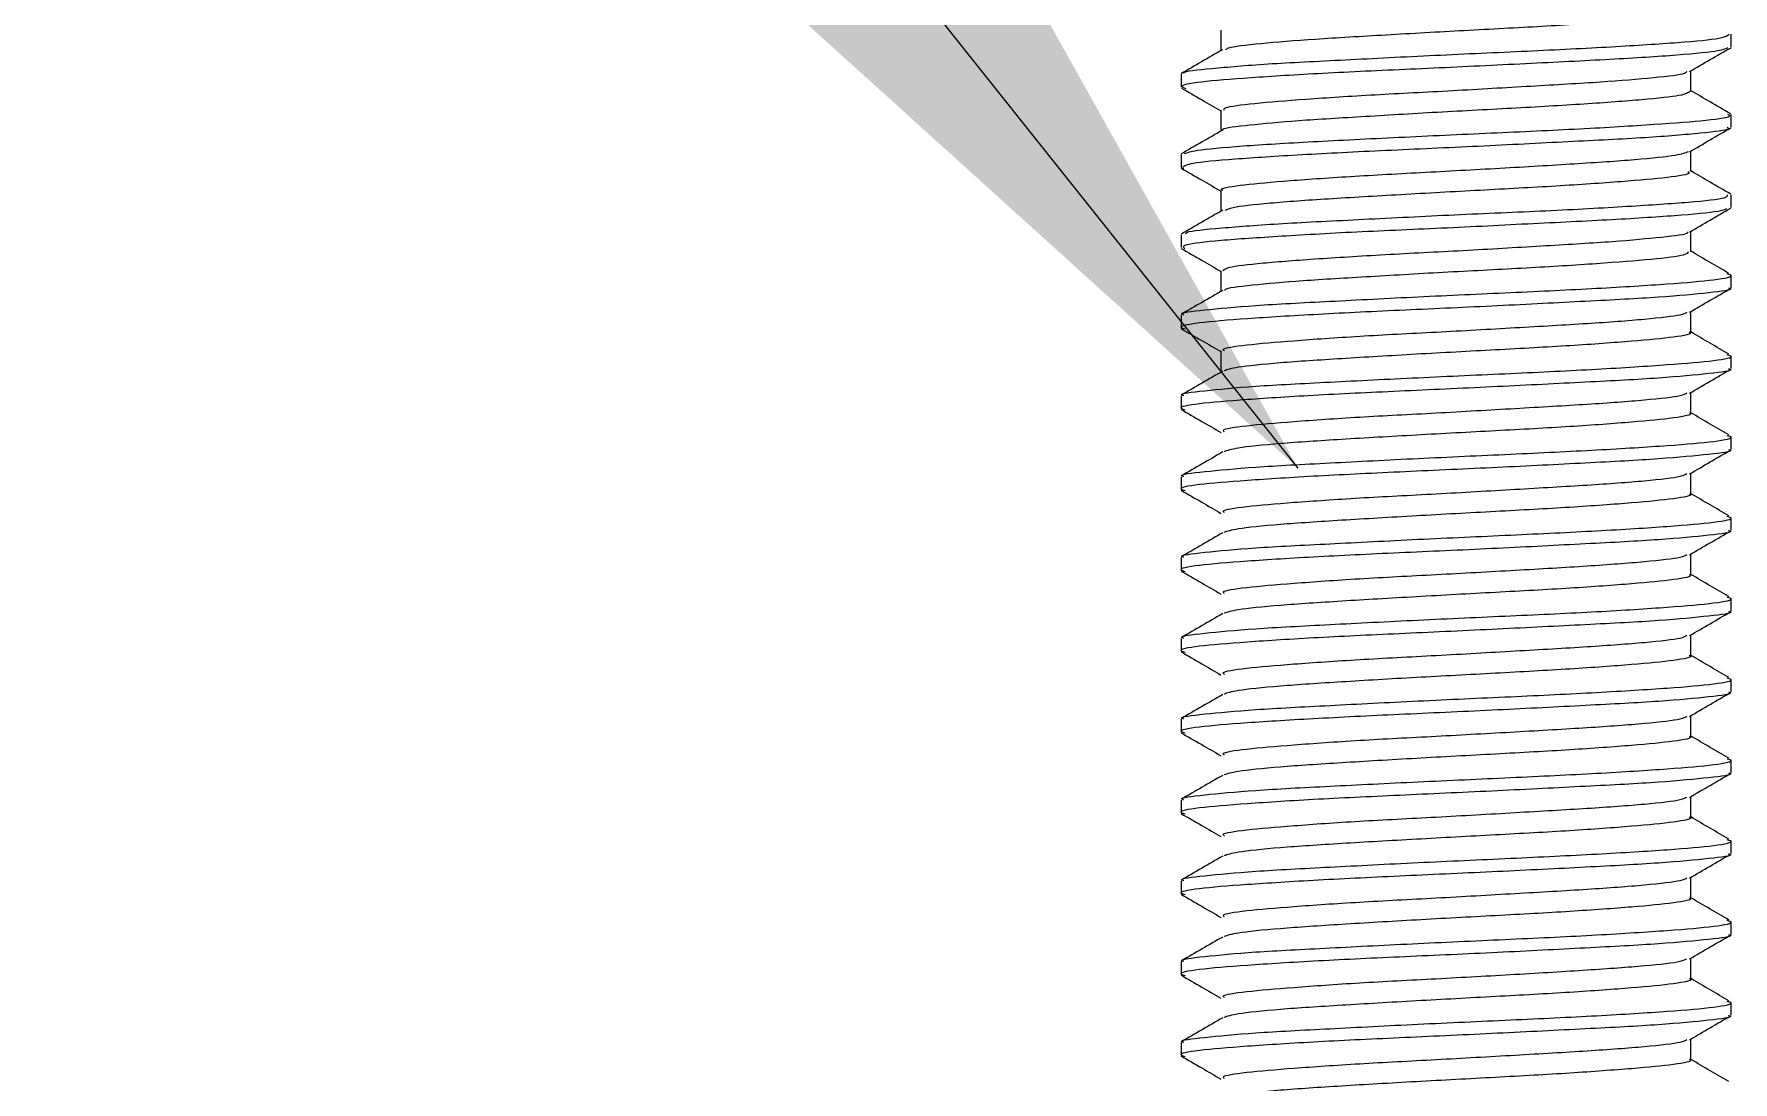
# Model space of a CAD drawing. Extents: x -976302 to -776254, y 5665 to 231437.
# Drawn here: x -803595.5 to -803409, y 90189.4 to 90304.4 of the extents above; entities that cross this region are included whole.
import ezdxf

# ---------------------------------------------------------------- set-up
doc = ezdxf.new("R2010")
doc.units = 0
doc.header["$LTSCALE"] = 1000
doc.header["$MEASUREMENT"] = 0
doc.layers.add('暖通', color=7, linetype='Continuous')
doc.styles.get("Standard").update_dxf_attribs({"font": 'gbenor.shx', "bigfont": 'gbcbig.shx'})
doc.dimstyles.get("Standard").update_dxf_attribs({"dimscale": 100, "dimtxt": 3.5, "dimasz": 1, "dimexe": 2.5, "dimexo": 3, "dimgap": 1.5, "dimtad": 1, "dimdec": 0, "dimzin": 0, "dimdsep": 46, "dimtxsty": 'Standard', "dimblk": 'ARCHTICK', "dimcen": 0.09, "dimadec": 0, "dimazin": 0, "dimtfac": 1, "dimtdec": 0, "dimtix": 1, "dimtmove": 2, "dimatfit": 3, "dimfxl": 1, "dimtolj": 1, "dimtzin": 0, "dimarcsym": 0})

# ---------------------------------------------------------------- blocks, each defined once
blk = doc.blocks.new('*U7')
at = {"color": 7, "linetype": 'Continuous', "lineweight": 15}
for p, q in [((-22045.46, -7205.05), (-22045.46, -7206.36)), ((-22012.72, -7206.14), (-22012.72, -7205.31)), ((-22048.02, -7207.89), (-22048.02, -7208.71)), ((-22015.3, -7208.97), (-22015.3, -7207.66)), ((-22045.46, -7210.19), (-22045.46, -7211.51)), ((-22012.72, -7211.28), (-22012.72, -7210.46)), ((-22048.02, -7213.03), (-22048.02, -7213.86)), ((-22015.3, -7214.12), (-22015.3, -7212.81)), ((-22048.02, -7213.89), (-22047.84, -7213.93)), ((-22045.46, -7215.34), (-22045.46, -7216.65)), ((-22012.72, -7216.43), (-22012.72, -7215.61)), ((-22015.3, -7219.27), (-22015.3, -7217.95)), ((-22048.02, -7218.18), (-22048.02, -7219)), ((-22045.46, -7220.49), (-22045.46, -7221.8)), ((-22012.72, -7221.57), (-22012.72, -7220.75)), ((-22048.02, -7223.33), (-22048.02, -7224.15)), ((-22015.3, -7224.41), (-22015.3, -7223.1)), ((-22045.46, -7225.63), (-22045.46, -7227)), ((-22012.72, -7226.76), (-22012.72, -7225.94)), ((-22048.02, -7228.51), (-22048.02, -7229.33)), ((-22015.3, -7229.6), (-22015.3, -7228.29)), ((-22012.72, -7231.95), (-22012.72, -7231.12)), ((-22048.02, -7233.7), (-22048.02, -7234.52)), ((-22015.3, -7234.79), (-22015.3, -7233.47)), ((-22012.72, -7237.13), (-22012.72, -7236.31)), ((-22015.3, -7239.97), (-22015.3, -7238.66)), ((-22048.02, -7238.88), (-22048.02, -7239.71)), ((-22012.72, -7242.32), (-22012.72, -7241.49)), ((-22048.02, -7244.07), (-22048.02, -7244.89)), ((-22015.3, -7245.16), (-22015.3, -7243.84)), ((-22012.72, -7247.5), (-22012.72, -7246.68)), ((-22048.02, -7249.26), (-22048.02, -7250.08)), ((-22015.3, -7250.34), (-22015.3, -7249.03)), ((-22012.72, -7252.69), (-22012.72, -7251.87)), ((-22048.02, -7254.44), (-22048.02, -7255.26)), ((-22015.3, -7255.53), (-22015.3, -7254.22)), ((-22012.72, -7257.88), (-22012.72, -7257.05)), ((-22015.3, -7260.72), (-22015.3, -7259.4)), ((-22048.02, -7259.63), (-22048.02, -7260.45)), ((-22012.72, -7263.06), (-22012.72, -7262.24)), ((-22048.02, -7264.81), (-22048.02, -7265.64)), ((-22015.3, -7265.9), (-22015.3, -7264.59)), ((-22012.72, -7268.25), (-22012.72, -7267.42)), ((-22048.02, -7270), (-22048.02, -7270.82)), ((-22015.3, -7271.09), (-22015.3, -7269.77))]:
    blk.add_line(p, q, dxfattribs=at)
for points, knots in [([(-22015.53, -7203.83), (-22015.49, -7203.88), (-22015.37, -7204.02), (-22017.1, -7204.26), (-22020.33, -7204.52), (-22024.77, -7204.82), (-22029.82, -7205.07), (-22034.94, -7205.37), (-22039.57, -7205.63), (-22043.07, -7205.92), (-22045.06, -7206.15), (-22045.14, -7206.28), (-22045.17, -7206.33)], [0, 0, 0, 0, 0.060076, 0.170855, 0.281606, 0.392293, 0.503458, 0.613812, 0.724887, 0.835532, 0.94637, 1, 1, 1, 1]), ([(-22047.82, -7207.82), (-22047.84, -7207.8), (-22047.94, -7207.69), (-22046.22, -7207.51), (-22042.69, -7207.2), (-22037.61, -7206.96), (-22031.76, -7206.65), (-22025.74, -7206.39), (-22020.23, -7206.11), (-22015.91, -7205.83), (-22013.19, -7205.58), (-22012.95, -7205.4), (-22012.84, -7205.31)], [0, 0, 0, 0, 0.021277, 0.131477, 0.241603, 0.351957, 0.462082, 0.572248, 0.682832, 0.793009, 0.903246, 1, 1, 1, 1]), ([(-22045.37, -7206.31), (-22045.82, -7206.56), (-22046.7, -7207.08), (-22047.58, -7207.59), (-22048.02, -7207.84)], [0, 0, 0, 0, 0.499973, 1, 1, 1, 1]), ([(-22012.93, -7206.19), (-22013.1, -7206.26), (-22013.5, -7206.42), (-22016.45, -7206.69), (-22020.95, -7206.96), (-22026.57, -7207.24), (-22032.6, -7207.53), (-22038.39, -7207.78), (-22043.27, -7208.08), (-22046.63, -7208.33), (-22048.24, -7208.59), (-22047.85, -7208.73), (-22047.71, -7208.78)], [0, 0, 0, 0, 0.08636, 0.193306, 0.300257, 0.406966, 0.513765, 0.620509, 0.727208, 0.833968, 0.940836, 1, 1, 1, 1]), ([(-22015.39, -7207.7), (-22014.95, -7207.45), (-22014.07, -7206.93), (-22013.17, -7206.42), (-22012.72, -7206.17)], [0, 0, 0, 0, 0.496816, 1, 1, 1, 1]), ([(-22045.26, -7210.19), (-22045.27, -7210.13), (-22045.3, -7209.98), (-22043.49, -7209.74), (-22040.16, -7209.47), (-22035.67, -7209.18), (-22030.59, -7208.93), (-22025.49, -7208.62), (-22020.92, -7208.37), (-22017.53, -7208.08), (-22015.62, -7207.86), (-22015.58, -7207.72), (-22015.57, -7207.68)], [0, 0, 0, 0, 0.067291, 0.177514, 0.288076, 0.398572, 0.508932, 0.619306, 0.729763, 0.840171, 0.950779, 1, 1, 1, 1]), ([(-22048, -7208.76), (-22047.56, -7209.01), (-22046.71, -7209.5), (-22045.87, -7210), (-22045.46, -7210.23)], [0, 0, 0, 0, 0.521851, 1, 1, 1, 1]), ([(-22015.35, -7208.97), (-22015.48, -7209.06), (-22015.75, -7209.25), (-22018.24, -7209.51), (-22022.01, -7209.79), (-22026.75, -7210.07), (-22031.91, -7210.33), (-22036.87, -7210.64), (-22041.17, -7210.89), (-22044.05, -7211.19), (-22045.47, -7211.36), (-22045.34, -7211.46), (-22045.33, -7211.47)], [0, 0, 0, 0, 0.104838, 0.215798, 0.32669, 0.437463, 0.548726, 0.659325, 0.770359, 0.881488, 0.992371, 1, 1, 1, 1]), ([(-22012.75, -7210.42), (-22013.19, -7210.16), (-22014.04, -7209.67), (-22014.89, -7209.17), (-22015.3, -7208.93)], [0, 0, 0, 0, 0.517355, 1, 1, 1, 1]), ([(-22045.35, -7211.45), (-22045.79, -7211.71), (-22046.68, -7212.23), (-22047.57, -7212.73), (-22048.02, -7212.99)], [0, 0, 0, 0, 0.496844, 1, 1, 1, 1]), ([(-22012.97, -7211.28), (-22012.91, -7211.32), (-22012.72, -7211.45), (-22014.47, -7211.65), (-22018.02, -7211.96), (-22023.07, -7212.2), (-22028.92, -7212.51), (-22034.95, -7212.77), (-22040.46, -7213.05), (-22044.79, -7213.33), (-22047.57, -7213.58), (-22047.82, -7213.77), (-22047.93, -7213.86)], [0, 0, 0, 0, 0.044145, 0.151667, 0.259125, 0.366613, 0.474091, 0.581878, 0.689082, 0.796522, 0.904194, 1, 1, 1, 1]), ([(-22047.8, -7212.96), (-22047.61, -7212.9), (-22047.2, -7212.74), (-22044.27, -7212.47), (-22039.74, -7212.2), (-22034.12, -7211.92), (-22028.08, -7211.64), (-22022.31, -7211.38), (-22017.41, -7211.08), (-22014.12, -7210.83), (-22012.62, -7210.6), (-22012.87, -7210.48), (-22012.93, -7210.46)], [0, 0, 0, 0, 0.086824, 0.197036, 0.307658, 0.418299, 0.528696, 0.638847, 0.749291, 0.859783, 0.970262, 1, 1, 1, 1]), ([(-22015.39, -7212.85), (-22014.95, -7212.6), (-22014.07, -7212.08), (-22013.19, -7211.57), (-22012.75, -7211.32)], [0, 0, 0, 0, 0.5, 1, 1, 1, 1]), ([(-22045.31, -7215.34), (-22045.35, -7215.32), (-22045.63, -7215.21), (-22044.4, -7214.99), (-22041.69, -7214.74), (-22037.56, -7214.44), (-22032.67, -7214.18), (-22027.5, -7213.9), (-22022.65, -7213.61), (-22018.73, -7213.35), (-22016.07, -7213.07), (-22015.65, -7212.91), (-22015.46, -7212.83)], [0, 0, 0, 0, 0.022617, 0.133008, 0.243697, 0.35404, 0.464247, 0.574744, 0.685338, 0.795516, 0.906015, 1, 1, 1, 1]), ([(-22048, -7213.9), (-22047.56, -7214.16), (-22046.71, -7214.65), (-22045.87, -7215.14), (-22045.46, -7215.38)], [0, 0, 0, 0, 0.521606, 1, 1, 1, 1]), ([(-22015.51, -7214.12), (-22015.46, -7214.15), (-22015.25, -7214.27), (-22016.63, -7214.51), (-22019.58, -7214.76), (-22023.84, -7215.06), (-22028.81, -7215.32), (-22033.97, -7215.61), (-22038.72, -7215.88), (-22042.49, -7216.15), (-22044.81, -7216.41), (-22045.08, -7216.56), (-22045.19, -7216.61)], [0, 0, 0, 0, 0.0383822, 0.1494403, 0.2603214, 0.3717142, 0.4824169, 0.5937355, 0.7044713, 0.8156112, 0.9266421, 1, 1, 1, 1]), ([(-22012.75, -7215.57), (-22013.19, -7215.31), (-22014.04, -7214.82), (-22014.89, -7214.32), (-22015.3, -7214.08)], [0, 0, 0, 0, 0.51716, 1, 1, 1, 1]), ([(-22047.73, -7218.11), (-22047.72, -7218.08), (-22047.7, -7217.95), (-22045.6, -7217.74), (-22041.72, -7217.44), (-22036.42, -7217.19), (-22030.47, -7216.88), (-22024.51, -7216.64), (-22019.18, -7216.34), (-22015.23, -7216.08), (-22012.94, -7215.83), (-22012.95, -7215.67), (-22012.95, -7215.61)], [0, 0, 0, 0, 0.042074, 0.152564, 0.262944, 0.373671, 0.484051, 0.594647, 0.705245, 0.815702, 0.926285, 1, 1, 1, 1]), ([(-22045.35, -7216.6), (-22045.79, -7216.85), (-22046.68, -7217.36), (-22047.56, -7217.88), (-22048, -7218.13)], [0, 0, 0, 0, 0.500007, 1, 1, 1, 1]), ([(-22013.02, -7216.49), (-22013.07, -7216.54), (-22013.23, -7216.68), (-22015.69, -7216.92), (-22019.87, -7217.2), (-22025.33, -7217.46), (-22031.33, -7217.77), (-22037.22, -7218.01), (-22042.36, -7218.32), (-22046.08, -7218.57), (-22048.07, -7218.84), (-22047.86, -7219), (-22047.77, -7219.07)], [0, 0, 0, 0, 0.0627879, 0.1700062, 0.2772618, 0.3846356, 0.4916191, 0.5988547, 0.7059921, 0.8133427, 0.9205099, 1, 1, 1, 1]), ([(-22045.33, -7220.49), (-22045.27, -7220.41), (-22045.14, -7220.24), (-22042.96, -7219.98), (-22039.35, -7219.71), (-22034.71, -7219.42), (-22029.58, -7219.17), (-22024.54, -7218.86), (-22020.13, -7218.61), (-22017.04, -7218.31), (-22015.41, -7218.12), (-22015.51, -7218), (-22015.53, -7217.98)], [0, 0, 0, 0, 0.08909, 0.1996655, 0.3102492, 0.4208024, 0.5312005, 0.6420665, 0.7524675, 0.8630514, 0.9738078, 1, 1, 1, 1]), ([(-22048.02, -7219.05), (-22047.57, -7219.3), (-22046.71, -7219.79), (-22045.87, -7220.29), (-22045.46, -7220.53)], [0, 0, 0, 0, 0.524464, 1, 1, 1, 1]), ([(-22015.46, -7219.27), (-22015.5, -7219.34), (-22015.58, -7219.5), (-22017.65, -7219.76), (-22021.18, -7220.03), (-22025.78, -7220.32), (-22030.9, -7220.57), (-22035.95, -7220.87), (-22040.4, -7221.13), (-22043.61, -7221.42), (-22045.24, -7221.62), (-22045.22, -7221.74), (-22045.22, -7221.76)], [0, 0, 0, 0, 0.083527, 0.194588, 0.305832, 0.417019, 0.527808, 0.639377, 0.750218, 0.861724, 0.97292, 1, 1, 1, 1]), ([(-22012.86, -7220.65), (-22013.26, -7220.42), (-22014.08, -7219.95), (-22014.89, -7219.47), (-22015.3, -7219.23)], [0, 0, 0, 0, 0.494618, 1, 1, 1, 1]), ([(-22047.84, -7223.33), (-22047.9, -7223.3), (-22048.21, -7223.18), (-22046.7, -7223.01), (-22043.49, -7222.7), (-22038.61, -7222.45), (-22032.86, -7222.15), (-22026.82, -7221.88), (-22021.19, -7221.61), (-22016.55, -7221.32), (-22013.61, -7221.07), (-22012.46, -7220.83), (-22012.88, -7220.72), (-22012.97, -7220.69)], [0, 0, 0, 0, 0.025159, 0.130433, 0.235235, 0.340569, 0.445675, 0.550666, 0.65549, 0.76083, 0.865921, 0.97091, 1, 1, 1, 1]), ([(-22012.9, -7221.57), (-22012.85, -7221.59), (-22012.52, -7221.71), (-22013.97, -7221.89), (-22017.11, -7222.19), (-22021.93, -7222.44), (-22027.66, -7222.74), (-22033.71, -7223.01), (-22039.36, -7223.28), (-22044.03, -7223.57), (-22047.07, -7223.82), (-22048.32, -7224.07), (-22047.87, -7224.18), (-22047.75, -7224.21)], [0, 0, 0, 0, 0.020956, 0.125784, 0.230725, 0.335458, 0.440362, 0.545066, 0.649956, 0.754581, 0.859545, 0.96439, 1, 1, 1, 1]), ([(-22045.35, -7221.74), (-22045.79, -7222), (-22046.68, -7222.51), (-22047.56, -7223.02), (-22048, -7223.28)], [0, 0, 0, 0, 0.500034, 1, 1, 1, 1]), ([(-22015.39, -7223.15), (-22014.95, -7222.89), (-22014.07, -7222.38), (-22013.19, -7221.87), (-22012.75, -7221.61)], [0, 0, 0, 0, 0.500014, 1, 1, 1, 1]), ([(-22045.24, -7225.63), (-22045.29, -7225.6), (-22045.47, -7225.47), (-22044, -7225.23), (-22040.97, -7224.98), (-22036.67, -7224.67), (-22031.67, -7224.42), (-22026.52, -7224.13), (-22021.79, -7223.86), (-22018.1, -7223.59), (-22015.87, -7223.33), (-22015.66, -7223.19), (-22015.57, -7223.13)], [0, 0, 0, 0, 0.0446047, 0.1549405, 0.2658458, 0.3761896, 0.4869812, 0.5976326, 0.7082599, 0.819146, 0.9295768, 1, 1, 1, 1]), ([(-22048.02, -7224.19), (-22047.58, -7224.45), (-22046.73, -7224.94), (-22045.87, -7225.43), (-22045.46, -7225.67)], [0, 0, 0, 0, 0.517668, 1, 1, 1, 1]), ([(-22015.42, -7224.41), (-22015.38, -7224.43), (-22015.12, -7224.53), (-22016.25, -7224.75), (-22018.88, -7225), (-22022.94, -7225.3), (-22027.8, -7225.56), (-22032.97, -7225.84), (-22037.85, -7226.13), (-22041.83, -7226.39), (-22044.57, -7226.67), (-22045.05, -7226.83), (-22045.26, -7226.9)], [0, 0, 0, 0, 0.016846, 0.1280213, 0.2392296, 0.3502223, 0.4613488, 0.5725715, 0.6837103, 0.7948399, 0.9062754, 1, 1, 1, 1]), ([(-22012.86, -7225.84), (-22013.26, -7225.6), (-22014.08, -7225.13), (-22014.89, -7224.65), (-22015.3, -7224.41)], [0, 0, 0, 0, 0.494618, 1, 1, 1, 1]), ([(-22012.9, -7226.76), (-22012.85, -7226.78), (-22012.52, -7226.9), (-22013.97, -7227.07), (-22017.11, -7227.38), (-22021.93, -7227.63), (-22027.66, -7227.92), (-22033.71, -7228.2), (-22039.36, -7228.46), (-22044.03, -7228.76), (-22047.07, -7229.01), (-22048.32, -7229.25), (-22047.87, -7229.37), (-22047.75, -7229.4)], [0, 0, 0, 0, 0.020956, 0.125784, 0.230725, 0.335458, 0.440362, 0.545066, 0.649956, 0.754581, 0.859545, 0.96439, 1, 1, 1, 1]), ([(-22047.84, -7228.51), (-22047.9, -7228.49), (-22048.21, -7228.37), (-22046.7, -7228.19), (-22043.49, -7227.88), (-22038.61, -7227.63), (-22032.86, -7227.34), (-22026.82, -7227.07), (-22021.19, -7226.8), (-22016.55, -7226.5), (-22013.61, -7226.25), (-22012.46, -7226.02), (-22012.88, -7225.9), (-22012.97, -7225.88)], [0, 0, 0, 0, 0.025159, 0.130433, 0.235235, 0.340569, 0.445675, 0.550666, 0.65549, 0.76083, 0.865921, 0.97091, 1, 1, 1, 1]), ([(-22045.35, -7226.93), (-22045.79, -7227.18), (-22046.68, -7227.69), (-22047.56, -7228.21), (-22048, -7228.46)], [0, 0, 0, 0, 0.500034, 1, 1, 1, 1]), ([(-22015.39, -7228.34), (-22014.95, -7228.08), (-22014.07, -7227.57), (-22013.19, -7227.06), (-22012.75, -7226.8)], [0, 0, 0, 0, 0.500014, 1, 1, 1, 1]), ([(-22045.24, -7230.82), (-22045.29, -7230.78), (-22045.47, -7230.65), (-22044, -7230.42), (-22040.97, -7230.16), (-22036.67, -7229.86), (-22031.67, -7229.61), (-22026.52, -7229.31), (-22021.79, -7229.04), (-22018.1, -7228.77), (-22015.87, -7228.52), (-22015.66, -7228.37), (-22015.57, -7228.32)], [0, 0, 0, 0, 0.0446047, 0.1549405, 0.2658458, 0.3761896, 0.4869812, 0.5976326, 0.7082599, 0.819146, 0.9295768, 1, 1, 1, 1]), ([(-22048.02, -7229.38), (-22047.58, -7229.63), (-22046.73, -7230.13), (-22045.87, -7230.62), (-22045.46, -7230.86)], [0, 0, 0, 0, 0.517668, 1, 1, 1, 1]), ([(-22015.42, -7229.6), (-22015.38, -7229.61), (-22015.12, -7229.71), (-22016.25, -7229.94), (-22018.88, -7230.19), (-22022.94, -7230.49), (-22027.8, -7230.75), (-22032.97, -7231.03), (-22037.85, -7231.31), (-22041.83, -7231.57), (-22044.57, -7231.85), (-22045.05, -7232.02), (-22045.26, -7232.09)], [0, 0, 0, 0, 0.016846, 0.1280213, 0.2392296, 0.3502223, 0.4613488, 0.5725715, 0.6837103, 0.7948399, 0.9062754, 1, 1, 1, 1]), ([(-22012.86, -7231.02), (-22013.26, -7230.79), (-22014.08, -7230.32), (-22014.89, -7229.84), (-22015.3, -7229.6)], [0, 0, 0, 0, 0.494618, 1, 1, 1, 1]), ([(-22047.84, -7233.7), (-22047.9, -7233.68), (-22048.21, -7233.56), (-22046.7, -7233.38), (-22043.49, -7233.07), (-22038.61, -7232.82), (-22032.86, -7232.52), (-22026.82, -7232.25), (-22021.19, -7231.98), (-22016.55, -7231.69), (-22013.61, -7231.44), (-22012.46, -7231.2), (-22012.88, -7231.09), (-22012.97, -7231.07)], [0, 0, 0, 0, 0.025159, 0.130433, 0.235235, 0.340569, 0.445675, 0.550666, 0.65549, 0.76083, 0.865921, 0.97091, 1, 1, 1, 1]), ([(-22012.9, -7231.95), (-22012.85, -7231.97), (-22012.52, -7232.08), (-22013.97, -7232.26), (-22017.11, -7232.56), (-22021.93, -7232.82), (-22027.66, -7233.11), (-22033.71, -7233.38), (-22039.36, -7233.65), (-22044.03, -7233.95), (-22047.07, -7234.19), (-22048.32, -7234.44), (-22047.87, -7234.55), (-22047.75, -7234.58)], [0, 0, 0, 0, 0.020956, 0.125784, 0.230725, 0.335458, 0.440362, 0.545066, 0.649956, 0.754581, 0.859545, 0.96439, 1, 1, 1, 1]), ([(-22045.35, -7232.11), (-22045.79, -7232.37), (-22046.68, -7232.88), (-22047.56, -7233.39), (-22048, -7233.65)], [0, 0, 0, 0, 0.500034, 1, 1, 1, 1]), ([(-22015.39, -7233.52), (-22014.95, -7233.27), (-22014.07, -7232.75), (-22013.19, -7232.24), (-22012.75, -7231.99)], [0, 0, 0, 0, 0.500014, 1, 1, 1, 1]), ([(-22045.24, -7236), (-22045.29, -7235.97), (-22045.47, -7235.84), (-22044, -7235.6), (-22040.97, -7235.35), (-22036.67, -7235.05), (-22031.67, -7234.8), (-22026.52, -7234.5), (-22021.79, -7234.23), (-22018.1, -7233.96), (-22015.87, -7233.7), (-22015.66, -7233.56), (-22015.57, -7233.5)], [0, 0, 0, 0, 0.0446047, 0.1549405, 0.2658458, 0.3761896, 0.4869812, 0.5976326, 0.7082599, 0.819146, 0.9295768, 1, 1, 1, 1]), ([(-22048.02, -7234.56), (-22047.58, -7234.82), (-22046.73, -7235.31), (-22045.87, -7235.81), (-22045.46, -7236.05)], [0, 0, 0, 0, 0.517668, 1, 1, 1, 1]), ([(-22015.42, -7234.79), (-22015.38, -7234.8), (-22015.12, -7234.9), (-22016.25, -7235.12), (-22018.88, -7235.37), (-22022.94, -7235.67), (-22027.8, -7235.93), (-22032.97, -7236.21), (-22037.85, -7236.5), (-22041.83, -7236.76), (-22044.57, -7237.04), (-22045.05, -7237.2), (-22045.26, -7237.27)], [0, 0, 0, 0, 0.016846, 0.1280213, 0.2392296, 0.3502223, 0.4613488, 0.5725715, 0.6837103, 0.7948399, 0.9062754, 1, 1, 1, 1]), ([(-22012.86, -7236.21), (-22013.26, -7235.97), (-22014.08, -7235.5), (-22014.89, -7235.03), (-22015.3, -7234.79)], [0, 0, 0, 0, 0.494618, 1, 1, 1, 1]), ([(-22047.84, -7238.88), (-22047.9, -7238.86), (-22048.21, -7238.74), (-22046.7, -7238.56), (-22043.49, -7238.25), (-22038.61, -7238.01), (-22032.86, -7237.71), (-22026.82, -7237.44), (-22021.19, -7237.17), (-22016.55, -7236.88), (-22013.61, -7236.62), (-22012.46, -7236.39), (-22012.88, -7236.28), (-22012.97, -7236.25)], [0, 0, 0, 0, 0.025159, 0.130433, 0.235235, 0.340569, 0.445675, 0.550666, 0.65549, 0.76083, 0.865921, 0.97091, 1, 1, 1, 1]), ([(-22012.9, -7237.13), (-22012.85, -7237.15), (-22012.52, -7237.27), (-22013.97, -7237.44), (-22017.11, -7237.75), (-22021.93, -7238), (-22027.66, -7238.3), (-22033.71, -7238.57), (-22039.36, -7238.83), (-22044.03, -7239.13), (-22047.07, -7239.38), (-22048.32, -7239.62), (-22047.87, -7239.74), (-22047.75, -7239.77)], [0, 0, 0, 0, 0.020956, 0.125784, 0.230725, 0.335458, 0.440362, 0.545066, 0.649956, 0.754581, 0.859545, 0.96439, 1, 1, 1, 1]), ([(-22045.35, -7237.3), (-22045.79, -7237.55), (-22046.68, -7238.07), (-22047.56, -7238.58), (-22048, -7238.83)], [0, 0, 0, 0, 0.500034, 1, 1, 1, 1]), ([(-22015.39, -7238.71), (-22014.95, -7238.45), (-22014.07, -7237.94), (-22013.19, -7237.43), (-22012.75, -7237.17)], [0, 0, 0, 0, 0.500014, 1, 1, 1, 1]), ([(-22045.24, -7241.19), (-22045.29, -7241.15), (-22045.47, -7241.03), (-22044, -7240.79), (-22040.97, -7240.54), (-22036.67, -7240.23), (-22031.67, -7239.98), (-22026.52, -7239.69), (-22021.79, -7239.42), (-22018.1, -7239.14), (-22015.87, -7238.89), (-22015.66, -7238.75), (-22015.57, -7238.69)], [0, 0, 0, 0, 0.0446047, 0.1549405, 0.2658458, 0.3761896, 0.4869812, 0.5976326, 0.7082599, 0.819146, 0.9295768, 1, 1, 1, 1]), ([(-22048.02, -7239.75), (-22047.58, -7240), (-22046.73, -7240.5), (-22045.87, -7240.99), (-22045.46, -7241.23)], [0, 0, 0, 0, 0.517668, 1, 1, 1, 1]), ([(-22015.42, -7239.97), (-22015.38, -7239.98), (-22015.12, -7240.09), (-22016.25, -7240.31), (-22018.88, -7240.56), (-22022.94, -7240.86), (-22027.8, -7241.12), (-22032.97, -7241.4), (-22037.85, -7241.69), (-22041.83, -7241.95), (-22044.57, -7242.23), (-22045.05, -7242.39), (-22045.26, -7242.46)], [0, 0, 0, 0, 0.016846, 0.1280213, 0.2392296, 0.3502223, 0.4613488, 0.5725715, 0.6837103, 0.7948399, 0.9062754, 1, 1, 1, 1]), ([(-22012.86, -7241.39), (-22013.26, -7241.16), (-22014.08, -7240.69), (-22014.89, -7240.21), (-22015.3, -7239.97)], [0, 0, 0, 0, 0.494618, 1, 1, 1, 1]), ([(-22047.84, -7244.07), (-22047.9, -7244.05), (-22048.21, -7243.93), (-22046.7, -7243.75), (-22043.49, -7243.44), (-22038.61, -7243.19), (-22032.86, -7242.89), (-22026.82, -7242.62), (-22021.19, -7242.36), (-22016.55, -7242.06), (-22013.61, -7241.81), (-22012.46, -7241.57), (-22012.88, -7241.46), (-22012.97, -7241.44)], [0, 0, 0, 0, 0.025159, 0.130433, 0.235235, 0.340569, 0.445675, 0.550666, 0.65549, 0.76083, 0.865921, 0.97091, 1, 1, 1, 1]), ([(-22012.9, -7242.32), (-22012.85, -7242.34), (-22012.52, -7242.45), (-22013.97, -7242.63), (-22017.11, -7242.94), (-22021.93, -7243.19), (-22027.66, -7243.48), (-22033.71, -7243.76), (-22039.36, -7244.02), (-22044.03, -7244.32), (-22047.07, -7244.57), (-22048.32, -7244.81), (-22047.87, -7244.93), (-22047.75, -7244.96)], [0, 0, 0, 0, 0.020956, 0.125784, 0.230725, 0.335458, 0.440362, 0.545066, 0.649956, 0.754581, 0.859545, 0.96439, 1, 1, 1, 1]), ([(-22045.35, -7242.48), (-22045.79, -7242.74), (-22046.68, -7243.25), (-22047.56, -7243.76), (-22048, -7244.02)], [0, 0, 0, 0, 0.500034, 1, 1, 1, 1]), ([(-22015.39, -7243.89), (-22014.95, -7243.64), (-22014.07, -7243.13), (-22013.19, -7242.61), (-22012.75, -7242.36)], [0, 0, 0, 0, 0.500014, 1, 1, 1, 1]), ([(-22045.24, -7246.38), (-22045.29, -7246.34), (-22045.47, -7246.21), (-22044, -7245.97), (-22040.97, -7245.72), (-22036.67, -7245.42), (-22031.67, -7245.17), (-22026.52, -7244.87), (-22021.79, -7244.6), (-22018.1, -7244.33), (-22015.87, -7244.08), (-22015.66, -7243.93), (-22015.57, -7243.87)], [0, 0, 0, 0, 0.0446047, 0.1549405, 0.2658458, 0.3761896, 0.4869812, 0.5976326, 0.7082599, 0.819146, 0.9295768, 1, 1, 1, 1]), ([(-22048.02, -7244.93), (-22047.58, -7245.19), (-22046.73, -7245.68), (-22045.87, -7246.18), (-22045.46, -7246.42)], [0, 0, 0, 0, 0.517668, 1, 1, 1, 1]), ([(-22015.42, -7245.16), (-22015.38, -7245.17), (-22015.12, -7245.27), (-22016.25, -7245.49), (-22018.88, -7245.75), (-22022.94, -7246.04), (-22027.8, -7246.31), (-22032.97, -7246.58), (-22037.85, -7246.87), (-22041.83, -7247.13), (-22044.57, -7247.41), (-22045.05, -7247.57), (-22045.26, -7247.65)], [0, 0, 0, 0, 0.016846, 0.1280213, 0.2392296, 0.3502223, 0.4613488, 0.5725715, 0.6837103, 0.7948399, 0.9062754, 1, 1, 1, 1]), ([(-22012.86, -7246.58), (-22013.26, -7246.35), (-22014.08, -7245.88), (-22014.89, -7245.4), (-22015.3, -7245.16)], [0, 0, 0, 0, 0.494618, 1, 1, 1, 1]), ([(-22047.84, -7249.26), (-22047.9, -7249.23), (-22048.21, -7249.11), (-22046.7, -7248.93), (-22043.49, -7248.63), (-22038.61, -7248.38), (-22032.86, -7248.08), (-22026.82, -7247.81), (-22021.19, -7247.54), (-22016.55, -7247.25), (-22013.61, -7247), (-22012.46, -7246.76), (-22012.88, -7246.65), (-22012.97, -7246.62)], [0, 0, 0, 0, 0.025159, 0.130433, 0.235235, 0.340569, 0.445675, 0.550666, 0.65549, 0.76083, 0.865921, 0.97091, 1, 1, 1, 1]), ([(-22012.9, -7247.5), (-22012.85, -7247.52), (-22012.52, -7247.64), (-22013.97, -7247.82), (-22017.11, -7248.12), (-22021.93, -7248.37), (-22027.66, -7248.67), (-22033.71, -7248.94), (-22039.36, -7249.21), (-22044.03, -7249.5), (-22047.07, -7249.75), (-22048.32, -7250), (-22047.87, -7250.11), (-22047.75, -7250.14)], [0, 0, 0, 0, 0.020956, 0.125784, 0.230725, 0.335458, 0.440362, 0.545066, 0.649956, 0.754581, 0.859545, 0.96439, 1, 1, 1, 1]), ([(-22045.35, -7247.67), (-22045.79, -7247.93), (-22046.68, -7248.44), (-22047.56, -7248.95), (-22048, -7249.21)], [0, 0, 0, 0, 0.500034, 1, 1, 1, 1]), ([(-22015.39, -7249.08), (-22014.95, -7248.82), (-22014.07, -7248.31), (-22013.19, -7247.8), (-22012.75, -7247.54)], [0, 0, 0, 0, 0.500014, 1, 1, 1, 1]), ([(-22045.24, -7251.56), (-22045.29, -7251.53), (-22045.47, -7251.4), (-22044, -7251.16), (-22040.97, -7250.91), (-22036.67, -7250.6), (-22031.67, -7250.35), (-22026.52, -7250.06), (-22021.79, -7249.79), (-22018.1, -7249.52), (-22015.87, -7249.26), (-22015.66, -7249.12), (-22015.57, -7249.06)], [0, 0, 0, 0, 0.0446047, 0.1549405, 0.2658458, 0.3761896, 0.4869812, 0.5976326, 0.7082599, 0.819146, 0.9295768, 1, 1, 1, 1]), ([(-22048.02, -7250.12), (-22047.58, -7250.38), (-22046.73, -7250.87), (-22045.87, -7251.36), (-22045.46, -7251.6)], [0, 0, 0, 0, 0.517668, 1, 1, 1, 1]), ([(-22015.42, -7250.34), (-22015.38, -7250.36), (-22015.12, -7250.46), (-22016.25, -7250.68), (-22018.88, -7250.93), (-22022.94, -7251.23), (-22027.8, -7251.49), (-22032.97, -7251.77), (-22037.85, -7252.06), (-22041.83, -7252.32), (-22044.57, -7252.6), (-22045.05, -7252.76), (-22045.26, -7252.83)], [0, 0, 0, 0, 0.016846, 0.1280213, 0.2392296, 0.3502223, 0.4613488, 0.5725715, 0.6837103, 0.7948399, 0.9062754, 1, 1, 1, 1]), ([(-22012.86, -7251.76), (-22013.26, -7251.53), (-22014.08, -7251.06), (-22014.89, -7250.58), (-22015.3, -7250.34)], [0, 0, 0, 0, 0.494618, 1, 1, 1, 1]), ([(-22047.84, -7254.44), (-22047.9, -7254.42), (-22048.21, -7254.3), (-22046.7, -7254.12), (-22043.49, -7253.81), (-22038.61, -7253.56), (-22032.86, -7253.27), (-22026.82, -7253), (-22021.19, -7252.73), (-22016.55, -7252.43), (-22013.61, -7252.18), (-22012.46, -7251.94), (-22012.88, -7251.83), (-22012.97, -7251.81)], [0, 0, 0, 0, 0.025159, 0.130433, 0.235235, 0.340569, 0.445675, 0.550666, 0.65549, 0.76083, 0.865921, 0.97091, 1, 1, 1, 1]), ([(-22012.9, -7252.69), (-22012.85, -7252.71), (-22012.52, -7252.83), (-22013.97, -7253), (-22017.11, -7253.31), (-22021.93, -7253.56), (-22027.66, -7253.85), (-22033.71, -7254.13), (-22039.36, -7254.39), (-22044.03, -7254.69), (-22047.07, -7254.94), (-22048.32, -7255.18), (-22047.87, -7255.3), (-22047.75, -7255.33)], [0, 0, 0, 0, 0.020956, 0.125784, 0.230725, 0.335458, 0.440362, 0.545066, 0.649956, 0.754581, 0.859545, 0.96439, 1, 1, 1, 1]), ([(-22045.35, -7252.86), (-22045.79, -7253.11), (-22046.68, -7253.62), (-22047.56, -7254.14), (-22048, -7254.39)], [0, 0, 0, 0, 0.500034, 1, 1, 1, 1]), ([(-22015.39, -7254.27), (-22014.95, -7254.01), (-22014.07, -7253.5), (-22013.19, -7252.99), (-22012.75, -7252.73)], [0, 0, 0, 0, 0.500014, 1, 1, 1, 1]), ([(-22045.24, -7256.75), (-22045.29, -7256.71), (-22045.47, -7256.58), (-22044, -7256.35), (-22040.97, -7256.09), (-22036.67, -7255.79), (-22031.67, -7255.54), (-22026.52, -7255.24), (-22021.79, -7254.97), (-22018.1, -7254.7), (-22015.87, -7254.45), (-22015.66, -7254.3), (-22015.57, -7254.25)], [0, 0, 0, 0, 0.0446047, 0.1549405, 0.2658458, 0.3761896, 0.4869812, 0.5976326, 0.7082599, 0.819146, 0.9295768, 1, 1, 1, 1]), ([(-22048.02, -7255.31), (-22047.58, -7255.56), (-22046.73, -7256.06), (-22045.87, -7256.55), (-22045.46, -7256.79)], [0, 0, 0, 0, 0.517668, 1, 1, 1, 1]), ([(-22015.42, -7255.53), (-22015.38, -7255.54), (-22015.12, -7255.64), (-22016.25, -7255.87), (-22018.88, -7256.12), (-22022.94, -7256.42), (-22027.8, -7256.68), (-22032.97, -7256.96), (-22037.85, -7257.24), (-22041.83, -7257.5), (-22044.57, -7257.78), (-22045.05, -7257.95), (-22045.26, -7258.02)], [0, 0, 0, 0, 0.016846, 0.1280213, 0.2392296, 0.3502223, 0.4613488, 0.5725715, 0.6837103, 0.7948399, 0.9062754, 1, 1, 1, 1]), ([(-22012.86, -7256.95), (-22013.26, -7256.72), (-22014.08, -7256.25), (-22014.89, -7255.77), (-22015.3, -7255.53)], [0, 0, 0, 0, 0.494618, 1, 1, 1, 1]), ([(-22047.84, -7259.63), (-22047.9, -7259.61), (-22048.21, -7259.49), (-22046.7, -7259.31), (-22043.49, -7259), (-22038.61, -7258.75), (-22032.86, -7258.45), (-22026.82, -7258.18), (-22021.19, -7257.91), (-22016.55, -7257.62), (-22013.61, -7257.37), (-22012.46, -7257.13), (-22012.88, -7257.02), (-22012.97, -7257)], [0, 0, 0, 0, 0.025159, 0.130433, 0.235235, 0.340569, 0.445675, 0.550666, 0.65549, 0.76083, 0.865921, 0.97091, 1, 1, 1, 1]), ([(-22012.9, -7257.88), (-22012.85, -7257.9), (-22012.52, -7258.01), (-22013.97, -7258.19), (-22017.11, -7258.49), (-22021.93, -7258.75), (-22027.66, -7259.04), (-22033.71, -7259.31), (-22039.36, -7259.58), (-22044.03, -7259.88), (-22047.07, -7260.12), (-22048.32, -7260.37), (-22047.87, -7260.48), (-22047.75, -7260.51)], [0, 0, 0, 0, 0.020956, 0.125784, 0.230725, 0.335458, 0.440362, 0.545066, 0.649956, 0.754581, 0.859545, 0.96439, 1, 1, 1, 1]), ([(-22045.35, -7258.04), (-22045.79, -7258.3), (-22046.68, -7258.81), (-22047.56, -7259.32), (-22048, -7259.58)], [0, 0, 0, 0, 0.500034, 1, 1, 1, 1]), ([(-22015.39, -7259.45), (-22014.95, -7259.2), (-22014.07, -7258.68), (-22013.19, -7258.17), (-22012.75, -7257.92)], [0, 0, 0, 0, 0.500014, 1, 1, 1, 1]), ([(-22045.24, -7261.93), (-22045.29, -7261.9), (-22045.47, -7261.77), (-22044, -7261.53), (-22040.97, -7261.28), (-22036.67, -7260.98), (-22031.67, -7260.73), (-22026.52, -7260.43), (-22021.79, -7260.16), (-22018.1, -7259.89), (-22015.87, -7259.63), (-22015.66, -7259.49), (-22015.57, -7259.43)], [0, 0, 0, 0, 0.0446047, 0.1549405, 0.2658458, 0.3761896, 0.4869812, 0.5976326, 0.7082599, 0.819146, 0.9295768, 1, 1, 1, 1]), ([(-22048.02, -7260.49), (-22047.58, -7260.75), (-22046.73, -7261.24), (-22045.87, -7261.74), (-22045.46, -7261.97)], [0, 0, 0, 0, 0.517668, 1, 1, 1, 1]), ([(-22015.42, -7260.72), (-22015.38, -7260.73), (-22015.12, -7260.83), (-22016.25, -7261.05), (-22018.88, -7261.3), (-22022.94, -7261.6), (-22027.8, -7261.86), (-22032.97, -7262.14), (-22037.85, -7262.43), (-22041.83, -7262.69), (-22044.57, -7262.97), (-22045.05, -7263.13), (-22045.26, -7263.2)], [0, 0, 0, 0, 0.016846, 0.1280213, 0.2392296, 0.3502223, 0.4613488, 0.5725715, 0.6837103, 0.7948399, 0.9062754, 1, 1, 1, 1]), ([(-22012.86, -7262.14), (-22013.26, -7261.9), (-22014.08, -7261.43), (-22014.89, -7260.96), (-22015.3, -7260.72)], [0, 0, 0, 0, 0.494618, 1, 1, 1, 1]), ([(-22047.84, -7264.81), (-22047.9, -7264.79), (-22048.21, -7264.67), (-22046.7, -7264.49), (-22043.49, -7264.18), (-22038.61, -7263.94), (-22032.86, -7263.64), (-22026.82, -7263.37), (-22021.19, -7263.1), (-22016.55, -7262.8), (-22013.61, -7262.55), (-22012.46, -7262.32), (-22012.88, -7262.21), (-22012.97, -7262.18)], [0, 0, 0, 0, 0.025159, 0.130433, 0.235235, 0.340569, 0.445675, 0.550666, 0.65549, 0.76083, 0.865921, 0.97091, 1, 1, 1, 1]), ([(-22012.9, -7263.06), (-22012.85, -7263.08), (-22012.52, -7263.2), (-22013.97, -7263.37), (-22017.11, -7263.68), (-22021.93, -7263.93), (-22027.66, -7264.23), (-22033.71, -7264.5), (-22039.36, -7264.76), (-22044.03, -7265.06), (-22047.07, -7265.31), (-22048.32, -7265.55), (-22047.87, -7265.67), (-22047.75, -7265.7)], [0, 0, 0, 0, 0.020956, 0.125784, 0.230725, 0.335458, 0.440362, 0.545066, 0.649956, 0.754581, 0.859545, 0.96439, 1, 1, 1, 1]), ([(-22045.35, -7263.23), (-22045.79, -7263.48), (-22046.68, -7264), (-22047.56, -7264.51), (-22048, -7264.76)], [0, 0, 0, 0, 0.500034, 1, 1, 1, 1]), ([(-22015.39, -7264.64), (-22014.95, -7264.38), (-22014.07, -7263.87), (-22013.19, -7263.36), (-22012.75, -7263.1)], [0, 0, 0, 0, 0.500014, 1, 1, 1, 1]), ([(-22045.24, -7267.12), (-22045.29, -7267.08), (-22045.47, -7266.96), (-22044, -7266.72), (-22040.97, -7266.47), (-22036.67, -7266.16), (-22031.67, -7265.91), (-22026.52, -7265.62), (-22021.79, -7265.34), (-22018.1, -7265.07), (-22015.87, -7264.82), (-22015.66, -7264.67), (-22015.57, -7264.62)], [0, 0, 0, 0, 0.0446047, 0.1549405, 0.2658458, 0.3761896, 0.4869812, 0.5976326, 0.7082599, 0.819146, 0.9295768, 1, 1, 1, 1]), ([(-22048.02, -7265.68), (-22047.58, -7265.93), (-22046.73, -7266.43), (-22045.87, -7266.92), (-22045.46, -7267.16)], [0, 0, 0, 0, 0.517668, 1, 1, 1, 1]), ([(-22015.42, -7265.9), (-22015.38, -7265.91), (-22015.12, -7266.02), (-22016.25, -7266.24), (-22018.88, -7266.49), (-22022.94, -7266.79), (-22027.8, -7267.05), (-22032.97, -7267.33), (-22037.85, -7267.62), (-22041.83, -7267.87), (-22044.57, -7268.16), (-22045.05, -7268.32), (-22045.26, -7268.39)], [0, 0, 0, 0, 0.016846, 0.1280213, 0.2392296, 0.3502223, 0.4613488, 0.5725715, 0.6837103, 0.7948399, 0.9062754, 1, 1, 1, 1]), ([(-22012.86, -7267.32), (-22013.26, -7267.09), (-22014.08, -7266.62), (-22014.89, -7266.14), (-22015.3, -7265.9)], [0, 0, 0, 0, 0.494618, 1, 1, 1, 1]), ([(-22047.84, -7270), (-22047.9, -7269.98), (-22048.21, -7269.86), (-22046.7, -7269.68), (-22043.49, -7269.37), (-22038.61, -7269.12), (-22032.86, -7268.82), (-22026.82, -7268.55), (-22021.19, -7268.28), (-22016.55, -7267.99), (-22013.61, -7267.74), (-22012.46, -7267.5), (-22012.88, -7267.39), (-22012.97, -7267.37)], [0, 0, 0, 0, 0.025159, 0.130433, 0.235235, 0.340569, 0.445675, 0.550666, 0.65549, 0.76083, 0.865921, 0.97091, 1, 1, 1, 1]), ([(-22012.9, -7268.25), (-22012.85, -7268.27), (-22012.52, -7268.38), (-22013.97, -7268.56), (-22017.11, -7268.87), (-22021.93, -7269.12), (-22027.66, -7269.41), (-22033.71, -7269.69), (-22039.36, -7269.95), (-22044.03, -7270.25), (-22047.07, -7270.5), (-22048.32, -7270.74), (-22047.87, -7270.86), (-22047.75, -7270.89)], [0, 0, 0, 0, 0.020956, 0.125784, 0.230725, 0.335458, 0.440362, 0.545066, 0.649956, 0.754581, 0.859545, 0.96439, 1, 1, 1, 1]), ([(-22045.35, -7268.41), (-22045.79, -7268.67), (-22046.68, -7269.18), (-22047.56, -7269.69), (-22048, -7269.95)], [0, 0, 0, 0, 0.500034, 1, 1, 1, 1]), ([(-22015.39, -7269.82), (-22014.95, -7269.57), (-22014.07, -7269.06), (-22013.19, -7268.54), (-22012.75, -7268.29)], [0, 0, 0, 0, 0.500014, 1, 1, 1, 1]), ([(-22045.24, -7272.31), (-22045.29, -7272.27), (-22045.47, -7272.14), (-22044, -7271.9), (-22040.97, -7271.65), (-22036.67, -7271.35), (-22031.67, -7271.1), (-22026.52, -7270.8), (-22021.79, -7270.53), (-22018.1, -7270.26), (-22015.87, -7270), (-22015.66, -7269.86), (-22015.57, -7269.8)], [0, 0, 0, 0, 0.0446047, 0.1549405, 0.2658458, 0.3761896, 0.4869812, 0.5976326, 0.7082599, 0.819146, 0.9295768, 1, 1, 1, 1]), ([(-22048.02, -7270.86), (-22047.58, -7271.12), (-22046.73, -7271.61), (-22045.87, -7272.11), (-22045.46, -7272.35)], [0, 0, 0, 0, 0.517668, 1, 1, 1, 1]), ([(-22015.42, -7271.09), (-22015.38, -7271.1), (-22015.12, -7271.2), (-22016.25, -7271.42), (-22018.88, -7271.67), (-22022.94, -7271.97), (-22027.8, -7272.24), (-22032.97, -7272.51), (-22037.85, -7272.8), (-22041.83, -7273.06), (-22044.57, -7273.34), (-22045.05, -7273.5), (-22045.26, -7273.58)], [0, 0, 0, 0, 0.016846, 0.1280213, 0.2392296, 0.3502223, 0.4613488, 0.5725715, 0.6837103, 0.7948399, 0.9062754, 1, 1, 1, 1]), ([(-22012.86, -7272.51), (-22013.26, -7272.28), (-22014.08, -7271.81), (-22014.89, -7271.33), (-22015.3, -7271.09)], [0, 0, 0, 0, 0.494618, 1, 1, 1, 1])]:
    blk.add_open_spline(points, degree=3, knots=knots, dxfattribs=at)
blk.add_open_spline([(-22015.39, -7218), (-22014.95, -7217.74), (-22014.07, -7217.23), (-22013.19, -7216.72), (-22012.75, -7216.46)], degree=3, dxfattribs=at)
blk = doc.blocks.new('*U23')
at = {"xscale": -0.3375196749, "yscale": 0.3375196749, "zscale": 0.3375196749}
blk.add_blockref('*U7', (-34879.315, -5495.531), dxfattribs=at)
blk = doc.blocks.new('_ArchTick')
at = {"color": 0, "linetype": 'ByBlock', "const_width": 0.4}
blk.add_lwpolyline([(-0.5, -0.5), (0.5, 0.5)], dxfattribs=at)

msp = doc.modelspace()

# ---------------------------------------------------------------- block references
at = {"layer": '暖通', "color": 7, "xscale": -5.068799998611212, "yscale": 5.068799999542534, "zscale": 5.068800000000002}
msp.add_blockref('*U23', (-942545.68, 130487.14), dxfattribs=at)
msp.add_blockref('*U23', (-942545.68, 130487.14), dxfattribs=at)

# ---------------------------------------------------------------- leaders
at = {"layer": '暖通', "color": 7}
msp.add_leader([(-803456.75, 90256.76), (-804289.36, 91302.39)], dimstyle='Standard', override={"dimgap": 100, "dimtad": 0}, dxfattribs=at)

doc.saveas('drawing.dxf')
